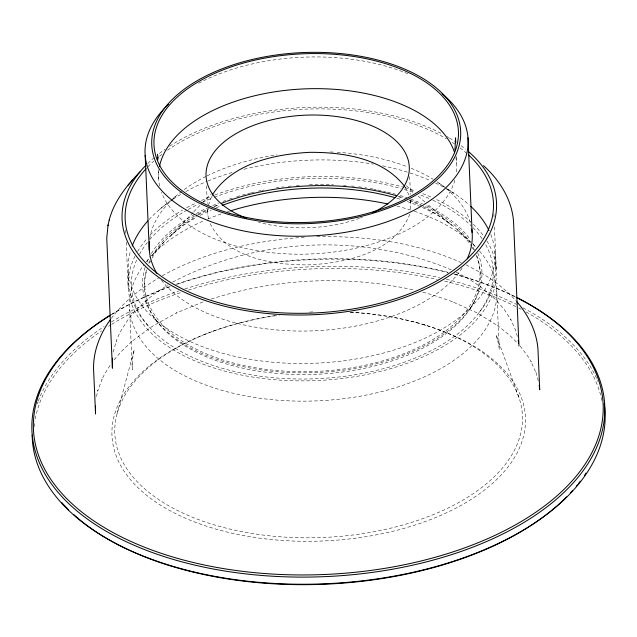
<?xml version="1.0" encoding="UTF-8"?>
<svg xmlns="http://www.w3.org/2000/svg" width="637" height="637" viewBox="0 0 637 637"><rect width="100%" height="100%" fill="white"/><g stroke="black" fill="none" stroke-linecap="round" stroke-linejoin="round"><path stroke-width="0.48" stroke-dasharray="3.19 2.39" d="M208.514 218.841L207.742 214.303L207.789 208.769M410.722 200.225L410.634 209.557M494.853 251.663C498.126 273.273 493.333 295.504 479.159 312.393M208.458 205.018L211.946 195.583M96.482 396.517L97.867 390.473L97.708 391.11L102.079 379.119L101.809 379.692L104.779 373.768L110.75 364.316M113.227 352.086L116.252 341.05L116.101 341.448L118.339 335.978L121.054 330.563L127.639 320.252C136.214 308.786 146.996 299.151 158.669 290.942L168.08 284.858M117.097 413.652L134.232 349.665L132.377 359.658L132.289 369.643L129.653 309.287M409.774 214.231C394.502 252.809 345.787 262.985 308.794 264.881C273.321 265.08 226.175 258.359 209.613 222.329M470.369 308.316L471.762 305.951M472.996 303.905L474.414 301.5M111.308 318.389C120.624 305.927 132.353 295.449 145.037 286.523L159.139 277.525M114.134 359.794L121.356 351.401L132.711 340.668L132.305 341.026L152.689 326.08L176.648 312.839L176.282 313.022L203.362 301.747M164.505 241.463L151.59 255.708A183.798 101.713 -2.5 0 1 204.453 220.474M193.115 212.495L169.697 236.868L182.54 225.355L197.414 215.402M193.799 211.779L202.064 203.179M202.757 202.462L211.022 193.863M159.584 209.43L170.079 200.87M173.073 198.425L176.823 195.368M198.203 214.924L208.307 209.549M162.347 275.702C206.165 251.36 256.265 240.181 305.991 237.195M172.754 282.064C257.754 237.099 364.499 232.521 452.883 270.526M214.526 206.619L218.77 204.78M204.652 334.409L206.181 333.828M213.26 331.168L214.661 330.627M211.229 299.064C276.601 278.066 347.738 275.009 414.703 290.161M316.86 236.749C365.957 235.65 416.065 242.458 461.18 262.587M422.729 292.184L434.068 295.385L452.318 301.659L451.936 301.5L476.763 312.735L498.142 325.961L497.712 325.642L509.791 335.404L517.586 343.184M415.619 322.354L417.084 322.768M424.298 324.846L425.89 325.3M397.838 196.483L402.855 198.115M409.336 200.472L421.575 205.719M456.132 272.118L467.837 278.377L480.179 286.451L495.857 299.78L504.313 309.558L510.962 319.806L510.77 319.432L515.532 330.038L517.586 337.268M423.215 206.547L437.93 214.836L451.561 225.259L427.849 204.549M466.149 264.881L480.847 272.692C494.248 280.606 506.773 290.201 517.013 301.978M444.228 186.681L436.918 181.712A161.671 89.467 -2.5 0 1 445.494 187.963M447.469 188.886L453.958 193.298M406.366 185.781L414.52 192.9M418.222 196.132L424.887 201.961M456.976 229.416L470.448 241.893M148.413 326.017C134.415 311.66 127.32 291.73 128.356 271.744M520.182 346.05L527.906 356.346L531.282 362.007L530.963 361.458L536.171 373.051L535.956 372.43L538.321 380.902M155.149 318.994L156.758 321.231M405.172 187.111L409.272 195.79M518.789 397.106L496.112 334.759L498.667 344.569L499.289 349.538L496.653 289.174M410.379 200.297L410.849 203.171M493.882 213.928L494.009 216.914M494.447 226.852L496.271 268.583M456.379 156.423L456.673 163.255M409.695 176.664L410.459 194.333M206.492 185.829L207.264 203.498M207.479 208.41L207.742 214.303M158.231 169.816L158.653 179.586M125.68 230.124L125.855 234.097M126.206 242.044L128.244 288.752M495.307 265.358L495.482 270.335M485.736 244.743A181.051 100.192 -2.5 0 1 315.904 378.76A181.051 100.192 -2.5 0 1 137.059 259.1M139.463 254.29A181.051 100.192 -2.5 0 1 147.911 241.789M149.719 239.616A181.051 100.192 -2.5 0 1 187.421 209.884M188.226 209.438A181.051 100.192 -2.5 0 1 198.25 204.278M202.606 202.24A181.051 100.192 -2.5 0 1 212.559 198.019M214.207 197.366A181.051 100.192 -2.5 0 1 400.999 188.544M404.423 189.539A181.051 100.192 -2.5 0 1 413.596 192.478M420.826 195.105A181.051 100.192 -2.5 0 1 432.021 199.811M432.849 200.201A181.051 100.192 -2.5 0 1 471.722 226.35M473.004 227.664A181.051 100.192 -2.5 0 1 482.989 240.149M476.954 255.97A167.786 92.851 -2.5 0 1 315.649 371.435A167.786 92.851 -2.5 0 1 146.606 269.578M148.74 263.24A167.786 92.851 -2.5 0 1 149.894 260.541M152.132 256.09A167.786 92.851 -2.5 0 1 196.889 214.757M197.749 214.287A167.786 92.851 -2.5 0 1 209.016 208.594M213.952 206.388A167.786 92.851 -2.5 0 1 219.017 204.278M399.248 196.546A167.786 92.851 -2.5 0 1 406.175 198.8M409.559 199.994A167.786 92.851 -2.5 0 1 421.145 204.652M425.548 206.675A167.786 92.851 -2.5 0 1 470.488 242.976M473.036 247.236A167.786 92.851 -2.5 0 1 474.788 250.699M198.664 83.232A161.671 89.467 -2.5 0 1 409.687 74.545M462.12 268.089A161.671 89.467 -2.5 0 1 313.237 330.858A161.671 89.467 -2.5 0 1 161.153 279.802M149.719 238.835A161.671 89.467 -2.5 0 1 181.418 191.649M184.189 189.579A161.671 89.467 -2.5 0 1 206.213 176.306M207.081 175.876A161.671 89.467 -2.5 0 1 277.055 154.871M330.292 151.956A161.671 89.467 -2.5 0 1 333.239 152.084M337.164 152.299A161.671 89.467 -2.5 0 1 407.592 166.838M411.183 168.264A161.671 89.467 -2.5 0 1 433.2 179.323M446.219 188.552A161.671 89.467 -2.5 0 1 470.655 223.874M490.769 234.496A183.552 101.578 -2.5 0 1 317.465 363.122A183.552 101.578 -2.5 0 1 130.298 251.79M149.05 219.534A183.552 101.578 -2.5 0 1 172.563 199.628M173.296 199.126A183.552 101.578 -2.5 0 1 180.948 194.325M185.773 191.562A183.552 101.578 -2.5 0 1 207.129 181.33M207.949 180.988A183.552 101.578 -2.5 0 1 233.986 171.966M244.09 169.243A183.552 101.578 -2.5 0 1 373.298 164.115M382.622 165.843A183.552 101.578 -2.5 0 1 409.225 172.699M410.069 172.969A183.552 101.578 -2.5 0 1 430.381 180.653M435.445 182.978A183.552 101.578 -2.5 0 1 443.511 187.079M446.601 188.807A183.552 101.578 -2.5 0 1 469.397 205.098M455.869 157.626A149.257 82.595 -2.5 0 1 456.418 172.993M454.866 180.295A149.257 82.595 -2.5 0 1 310.601 253.972A149.257 82.595 -2.5 0 1 161.519 192.374M159.632 186.028A149.257 82.595 -2.5 0 1 158.724 171.472M362.334 217.257A101.721 56.295 -2.5 0 1 360.454 217.965M359.499 218.308A101.721 56.295 -2.5 0 1 258.431 222.194M147.903 166.806A184.316 102 -2.5 0 1 153.82 161.081M159.6 156.161A184.316 102 -2.5 0 1 161.894 154.361M167.491 150.252A184.316 102 -2.5 0 1 446.386 138.77M452.254 142.401A184.316 102 -2.5 0 1 454.667 144.01M460.041 147.872A184.316 102 -2.5 0 1 467.088 153.66M147.792 163.454A187.405 103.704 -2.5 0 1 154.098 157.721M159.425 153.406A187.405 103.704 -2.5 0 1 165.118 149.233M169.609 146.207A187.405 103.704 -2.5 0 1 442.373 134.041M447.134 136.66A187.405 103.704 -2.5 0 1 448.679 137.56M449.443 138.014A187.405 103.704 -2.5 0 1 454.651 141.255M461.045 145.674A187.405 103.704 -2.5 0 1 465.528 149.13M479.573 251.121A183.798 101.713 -2.5 0 1 316.772 400.88A183.798 101.713 -2.5 0 1 143.803 264.952M146.215 261.831A183.798 101.713 -2.5 0 1 148.62 258.964M207.71 219.088A183.798 101.713 -2.5 0 1 221.222 213.897M227.353 211.834A183.798 101.713 -2.5 0 1 229.137 211.269M396.978 206.133A183.798 101.713 -2.5 0 1 410.905 210.099M414.273 211.205A183.798 101.713 -2.5 0 1 471.157 242.546M473.092 244.345A183.798 101.713 -2.5 0 1 475.56 246.774M350.517 312.114A204.023 112.908 -2.5 0 1 491.422 479.406A204.023 112.908 -2.5 0 1 151.367 494.336A204.023 112.908 -2.5 0 1 276.88 315.347M309.614 312.074A204.023 112.908 -2.5 0 1 314.16 311.851M34.199 426.647A285.121 157.785 -2.5 0 1 34.955 420.826M35.29 418.891A285.121 157.785 -2.5 0 1 101.586 330.882M108.529 326.311A285.121 157.785 -2.5 0 1 110.902 324.822M111.706 324.329A285.121 157.785 -2.5 0 1 181.832 292.216M188.281 290.13A285.121 157.785 -2.5 0 1 437.261 279.388M444.69 281.116A285.121 157.785 -2.5 0 1 517.857 307.599M518.693 308.021A285.121 157.785 -2.5 0 1 521.17 309.319M526.027 311.955A285.121 157.785 -2.5 0 1 602.244 402.289M350.047 312.329A206.937 114.517 -2.5 0 1 493.794 482.233A206.937 114.517 -2.5 0 1 148.095 496.47A206.937 114.517 -2.5 0 1 279.356 315.243M37.328 403.739A286.69 158.653 -2.5 0 1 37.941 402.027M38.252 401.167A286.69 158.653 -2.5 0 1 104.173 326.494M111.316 321.972A286.69 158.653 -2.5 0 1 178.655 290.982M184.834 288.935A286.69 158.653 -2.5 0 1 439.681 277.692M446.298 279.261A286.69 158.653 -2.5 0 1 516.368 304.375M523.049 307.822A286.69 158.653 -2.5 0 1 597.984 381.499M111.809 314.352A286.69 158.653 -2.5 0 1 170.398 286.65M177.468 284.15A286.69 158.653 -2.5 0 1 447.915 272.604M454.627 274.356A286.69 158.653 -2.5 0 1 515.206 296.818M111.276 314.606A285.121 157.785 -2.5 0 1 169.307 286.754M175.78 284.421A285.121 157.785 -2.5 0 1 448.114 272.349M453.823 273.846A285.121 157.785 -2.5 0 1 514.919 296.611M486.963 241.041A184.316 102 -2.5 0 1 316.637 380.568A184.316 102 -2.5 0 1 134.972 256.337M137.64 251.464A184.316 102 -2.5 0 1 147.266 238.286M150.236 235.021A184.316 102 -2.5 0 1 182.644 210.067M186.721 207.773A184.316 102 -2.5 0 1 196.1 202.972M201.435 200.496A184.316 102 -2.5 0 1 214.048 195.296M214.892 194.97A184.316 102 -2.5 0 1 404.256 187.461M405.124 187.716A184.316 102 -2.5 0 1 415.332 190.957M422.697 193.64A184.316 102 -2.5 0 1 432.388 197.661M436.616 199.612A184.316 102 -2.5 0 1 470.703 221.827M473.275 224.232A184.316 102 -2.5 0 1 482.766 234.902M477.838 253.048A169.824 93.981 -2.5 0 1 314.766 372.621A169.824 93.981 -2.5 0 1 145.642 265.828M147.043 262.173A169.824 93.981 -2.5 0 1 149.687 256.592M151.375 253.606A169.824 93.981 -2.5 0 1 195.4 214.008M196.268 213.53A169.824 93.981 -2.5 0 1 206.858 208.156M212.662 205.544A169.824 93.981 -2.5 0 1 218.658 203.06M223.046 201.372A169.824 93.981 -2.5 0 1 225.713 200.392M229.328 199.134A169.824 93.981 -2.5 0 1 232.983 197.916M236.693 196.753A169.824 93.981 -2.5 0 1 240.444 195.639M242.331 195.097A169.824 93.981 -2.5 0 1 250.652 192.907M251.519 192.7A169.824 93.981 -2.5 0 1 254.115 192.079M258.487 191.1A169.824 93.981 -2.5 0 1 261.13 190.551M262.014 190.367A169.824 93.981 -2.5 0 1 263.782 190.017M276.331 187.851A169.824 93.981 -2.5 0 1 279.046 187.453M281.777 187.079A169.824 93.981 -2.5 0 1 283.6 186.848M288.171 186.315A169.824 93.981 -2.5 0 1 290.918 186.02M296.444 185.518A169.824 93.981 -2.5 0 1 299.207 185.303M309.375 184.73A169.824 93.981 -2.5 0 1 333.39 184.722M343.447 185.287A169.824 93.981 -2.5 0 1 346.17 185.502M351.592 186.004A169.824 93.981 -2.5 0 1 354.291 186.291M358.758 186.824A169.824 93.981 -2.5 0 1 362.31 187.294M364.953 187.684A169.824 93.981 -2.5 0 1 366.713 187.955M370.208 188.528A169.824 93.981 -2.5 0 1 373.131 189.046M374.102 189.221A169.824 93.981 -2.5 0 1 376.037 189.595M377.964 189.977A169.824 93.981 -2.5 0 1 385.56 191.633M387.431 192.087A169.824 93.981 -2.5 0 1 395.72 194.261M400.211 195.583A169.824 93.981 -2.5 0 1 407.226 197.86M410.65 199.07A169.824 93.981 -2.5 0 1 422.379 203.784M426.838 205.831A169.824 93.981 -2.5 0 1 470.393 239.751M472.773 243.286A169.824 93.981 -2.5 0 1 474.891 246.885M476.014 255.031A168.216 93.09 -2.5 0 1 316.501 374.285A168.216 93.09 -2.5 0 1 147.036 269.475M149.504 263.153A168.216 93.09 -2.5 0 1 150.579 260.907M152.155 257.945A168.216 93.09 -2.5 0 1 196.626 217.249M200.09 215.37A168.216 93.09 -2.5 0 1 211.237 209.947M216.246 207.781A168.216 93.09 -2.5 0 1 221.389 205.719M396.827 198.195A168.216 93.09 -2.5 0 1 401.246 199.54M407.29 201.539A168.216 93.09 -2.5 0 1 419.64 206.324M422.339 207.511A168.216 93.09 -2.5 0 1 470.918 245.54M471.985 247.236A168.216 93.09 -2.5 0 1 473.466 249.808"/><path stroke-width="0.96" d="M95.439 406.032L95.55 413.994L93.766 373.163C92.206 353.909 99.221 334.759 110.575 319.416M112.438 358.105L112.391 368.25L106.753 238.19L108.075 224.996M454.922 150.029L455.566 137.855L455.781 142.744M109.19 220.163C114.039 201.029 127.01 185.311 140.395 171.385M107.924 225.689L109.349 219.478M212.272 194.946C232.839 163.112 274.34 154.17 309.781 152.331C343.447 152.179 382.885 158.103 404.742 186.522M128.141 185.12L132.631 180.096M483.531 165.652C499.527 179.992 511.933 199.612 513.533 221.445L518.972 345.971M517.013 301.978C528.368 315.068 536.537 331.391 537.931 348.821L539.714 389.653L539.181 385.361M518.367 340.906L518.287 340.469L518.629 343.224M157.546 154.186L158.048 158.223M467.988 137.751L472.128 232.569M157.673 157.116L157.801 160.046M145.172 155.444L149.313 250.261M159.457 166.607A149.257 82.595 -2.5 0 1 303.268 88.941A149.257 82.595 -2.5 0 1 454.627 152.84M221.588 203.259A167.786 92.851 -2.5 0 1 225.96 201.618M226.844 201.3A167.786 92.851 -2.5 0 1 396.588 195.758M442.078 93.727A161.671 89.467 -2.5 0 1 415.802 209.262A161.671 89.467 -2.5 0 1 207.256 220.211A161.671 89.467 -2.5 0 1 164.465 108.314M165.094 107.653A161.671 89.467 -2.5 0 1 168.407 104.38M132.185 246.009A183.552 101.578 -2.5 0 1 147.872 220.84M470.687 206.292A183.552 101.578 -2.5 0 1 489.009 230.506M471.722 229.073A161.671 89.467 -2.5 0 1 467.255 258.853M156.821 273.329A161.671 89.467 -2.5 0 1 149.392 241.471M246.71 218.348A101.721 56.295 -2.5 0 1 231.199 136.621A101.721 56.295 -2.5 0 1 380.281 129.805A101.721 56.295 -2.5 0 1 373.051 212.575M222.257 205.385A168.216 93.09 -2.5 0 1 395.044 197.685M468.362 151.495A187.405 103.704 -2.5 0 1 433.415 285.05A187.405 103.704 -2.5 0 1 191.833 295.472A187.405 103.704 -2.5 0 1 145.833 165.405M468.41 154.847A184.316 102 -2.5 0 1 313.579 313.006A184.316 102 -2.5 0 1 146.072 168.749M604.21 403.754A286.69 158.653 -2.5 0 1 331.32 583.468A286.69 158.653 -2.5 0 1 32.169 435.103M516.599 297.455A285.121 157.785 -2.5 0 1 497.983 533.925A285.472 157.976 -2.5 0 1 463.593 548.25A285.121 157.785 -2.5 0 1 96.06 522.372A285.121 157.785 -2.5 0 1 110.48 315.1M516.058 297.24A286.69 158.653 -2.5 0 1 525.955 521.233A286.69 158.653 -2.5 0 1 121.197 539.284A286.69 158.653 -2.5 0 1 110.193 315.339M586.048 473.1A285.121 157.785 -2.5 0 1 584.567 475.313M580.339 481.182A285.121 157.785 -2.5 0 1 578.643 483.364M577.488 484.813A285.121 157.785 -2.5 0 1 576.302 486.254M572.607 490.538A285.121 157.785 -2.5 0 1 570.672 492.664M566.643 496.86A285.121 157.785 -2.5 0 1 498.405 543.648A285.472 157.976 -2.5 0 1 464.015 557.972A285.121 157.785 -2.5 0 1 73.605 514.481M68.756 509.911A285.121 157.785 -2.5 0 1 61.741 502.537M230.029 210.99A183.798 101.713 -2.5 0 1 387.941 204.007M229.431 213.252A152.37 84.323 -2.5 0 0 458.473 133.858A152.37 84.323 -2.5 0 0 230.713 67.068A152.37 84.323 -2.5 0 0 229.431 213.252M228.309 214.35A154.6 85.549 -2.5 0 0 460.702 133.802A154.6 85.549 -2.5 0 0 229.615 66.033A154.6 85.549 -2.5 0 0 228.309 214.35"/></g></svg>
